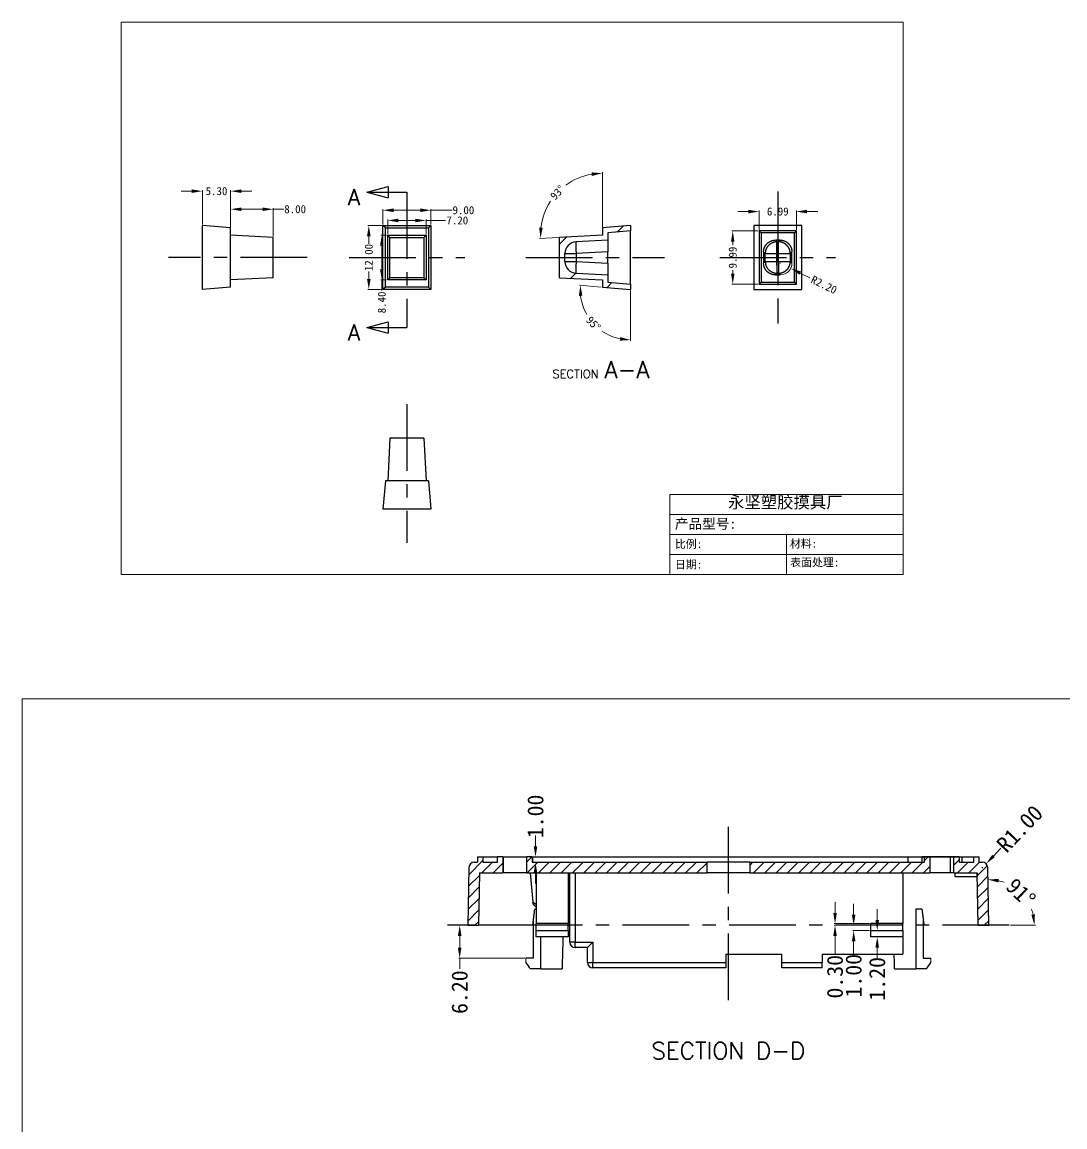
# Model space of a CAD drawing. Extents: x 31 to 995, y 307 to 726.
# Drawn here: x 151.5 to 346.9, y 518.8 to 725.8 of the extents above; entities that cross this region are included whole.
import ezdxf

# ---------------------------------------------------------------- set-up
doc = ezdxf.new("R2010")
doc.units = 0
doc.header["$LTSCALE"] = 10
doc.header["$MEASUREMENT"] = 0
doc.linetypes.add('CENTER', pattern=[2, 1.25, -0.25, 0.25, -0.25])
doc.layers.add('3', color=7, linetype='Continuous')
doc.layers.add('5', color=7, linetype='Continuous')
doc.styles.add('blockfont', font='simplex.shx', dxfattribs={"bigfont": 'bigfont'})
doc.dimstyles.get("Standard").update_dxf_attribs({"dimtxt": 0.18, "dimasz": 0.18, "dimexe": 0.18, "dimexo": 0.0625, "dimgap": 0.09, "dimtad": 0, "dimtih": 1, "dimtoh": 1, "dimdec": 4, "dimzin": 0, "dimdsep": 46, "dimtxsty": 'Standard', "dimcen": 0.09, "dimadec": 0, "dimazin": 0, "dimtfac": 1, "dimtdec": 4, "dimtofl": 0, "dimtmove": 0, "dimatfit": 3, "dimfxl": 0, "dimtolj": 1, "dimtzin": 0, "dimarcsym": 0})

# ---------------------------------------------------------------- blocks, each defined once
blk = doc.blocks.new('HATCH1')
at = {"color": 254, "linetype": 'Continuous'}
for p, q in [((239.110577, 736.997068), (240.211846, 738.097237)), ((228.323464, 734.701779), (229.696489, 736.073432)), ((230.434216, 728.32938), (231.386728, 729.280939)), ((237.200351, 726.60771), (238.124262, 727.530698))]:
    blk.add_line(p, q, dxfattribs=at)
blk = doc.blocks.new('ASSORTED_DRAFT1')
at = {"color": 13}
for p, q in [((184.701071, 714.220737, 184.701071), (188.701067, 715.292534)), ((184.701071, 714.220737, 184.701071), (188.701075, 713.14894)), ((188.701067, 715.292534), (188.701075, 713.14894))]:
    blk.add_line(p, q, dxfattribs=at)
blk = doc.blocks.new('ASSORTED_DRAFT2')
at = {"color": 13}
for p, q in [((184.701071, 750.220737, 184.701071), (188.701067, 751.292534)), ((184.701071, 750.220737, 184.701071), (188.701075, 749.14894)), ((188.701067, 751.292534), (188.701075, 749.14894))]:
    blk.add_line(p, q, dxfattribs=at)
blk = doc.blocks.new('*D23')
at = {"color": 4, "lineweight": 0}
for p, q in [((219.06, 687.93), (219.06, 690.77)), ((221.06, 690.59), (226.06, 690.59)), ((228.06, 687.93), (228.06, 690.77)), ((228.06, 690.59), (232.06, 690.59))]:
    blk.add_line(p, q, dxfattribs=at)
for points in [[(221.06, 690.93), (221.06, 690.26), (219.06, 690.59)], [(226.06, 690.93), (226.06, 690.26), (228.06, 690.59)]]:
    blk.add_solid(points, dxfattribs=at)
at = {"layer": 'Defpoints', "color": 0, "lineweight": 0}
for p in [(228.06, 690.59), (219.06, 687.73), (228.06, 687.73)]:
    blk.add_point(p, dxfattribs=at)
at = {"color": 1, "lineweight": 0, "insert": (234.15, 690.59), "char_height": 1.5, "attachment_point": 5}
blk.add_mtext('\\A1;9.00', dxfattribs=at)
blk = doc.blocks.new('*D24')
at = {"color": 4, "lineweight": 0}
for p, q in [((218.86, 687.73), (216.24, 687.73)), ((216.42, 685.73), (216.42, 684.32)), ((216.42, 677.73), (216.42, 679.14)), ((218.86, 675.73), (216.24, 675.73))]:
    blk.add_line(p, q, dxfattribs=at)
for points in [[(216.09, 685.73), (216.76, 685.73), (216.42, 687.73)], [(216.09, 677.73), (216.76, 677.73), (216.42, 675.73)]]:
    blk.add_solid(points, dxfattribs=at)
at = {"layer": 'Defpoints', "color": 0, "lineweight": 0}
for p in [(219.06, 687.73), (216.42, 675.73), (219.06, 675.73)]:
    blk.add_point(p, dxfattribs=at)
at = {"color": 1, "lineweight": 0, "insert": (216.42, 681.73), "char_height": 1.5, "attachment_point": 5, "rotation": 90}
blk.add_mtext('\\A1;12.00', dxfattribs=at)
blk = doc.blocks.new('*D25')
at = {"color": 4, "lineweight": 0}
for p, q in [((219.96, 686.13), (219.96, 688.86)), ((221.96, 688.68), (225.16, 688.68)), ((227.16, 686.13), (227.16, 688.86)), ((227.16, 688.68), (230.79, 688.68))]:
    blk.add_line(p, q, dxfattribs=at)
for points in [[(221.96, 689.01), (221.96, 688.34), (219.96, 688.68)], [(225.16, 689.01), (225.16, 688.34), (227.16, 688.68)]]:
    blk.add_solid(points, dxfattribs=at)
at = {"layer": 'Defpoints', "color": 0, "lineweight": 0}
for p in [(227.16, 688.68), (219.96, 685.93), (227.16, 685.93)]:
    blk.add_point(p, dxfattribs=at)
at = {"color": 1, "lineweight": 0, "insert": (233.01, 688.68), "char_height": 1.5, "attachment_point": 5}
blk.add_mtext('\\A1;7.20', dxfattribs=at)
blk = doc.blocks.new('*D26')
at = {"color": 4, "lineweight": 0}
for p, q in [((219.76, 685.93), (218.68, 685.93)), ((218.86, 683.93), (218.86, 679.53)), ((219.76, 677.53), (218.68, 677.53)), ((218.86, 677.53), (218.86, 675.53))]:
    blk.add_line(p, q, dxfattribs=at)
for points in [[(218.53, 683.93), (219.2, 683.93), (218.86, 685.93)], [(218.53, 679.53), (219.2, 679.53), (218.86, 677.53)]]:
    blk.add_solid(points, dxfattribs=at)
at = {"layer": 'Defpoints', "color": 0, "lineweight": 0}
for p in [(219.96, 685.93), (218.86, 677.53), (219.96, 677.53)]:
    blk.add_point(p, dxfattribs=at)
at = {"color": 1, "lineweight": 0, "insert": (218.86, 673.32), "char_height": 1.5, "attachment_point": 5, "rotation": 90}
blk.add_mtext('\\A1;8.40', dxfattribs=at)
blk = doc.blocks.new('*D27')
at = {"color": 4, "lineweight": 0}
for p, q in [((260.19, 687.47), (260.19, 697.71)), ((251.99, 685.5), (248.42, 685.31))]:
    blk.add_line(p, q, dxfattribs=at)
for start, end in [(99.8931, 126.1179), (146.8821, 173.1069)]:
    blk.add_arc((260.19, 685.93), 11.6, start, end, dxfattribs=at)
for points in [[(258.16, 697.69), (258.22, 697.02), (260.19, 697.53)], [(249.01, 687.31), (248.34, 687.33), (248.6, 685.32)]]:
    blk.add_solid(points, dxfattribs=at)
at = {"layer": 'Defpoints', "color": 0, "lineweight": 0}
for p in [(254.21, 695.87), (252.19, 685.51), (260.19, 687.27), (260.19, 685.93), (260.19, 685.93)]:
    blk.add_point(p, dxfattribs=at)
at = {"color": 1, "lineweight": 0, "insert": (251.77, 693.91), "char_height": 1.5, "attachment_point": 5, "rotation": 46.5}
blk.add_mtext('\\A1;93°', dxfattribs=at)
blk = doc.blocks.new('*D28')
at = {"color": 4, "lineweight": 0}
for p, q in [((259.99, 676.21), (255.9, 676.57)), ((265.49, 675.53), (265.49, 666.1))]:
    blk.add_line(p, q, dxfattribs=at)
for start, end in [(187.1526, 209.7185), (235.2815, 257.8474)]:
    blk.add_arc((265.49, 675.73), 9.45, start, end, dxfattribs=at)
for points in [[(255.78, 674.55), (256.45, 674.56), (256.07, 676.55)], [(263.53, 666.83), (263.46, 666.16), (265.49, 666.28)]]:
    blk.add_solid(points, dxfattribs=at)
at = {"layer": 'Defpoints', "color": 0, "lineweight": 0}
for p in [(260.19, 676.19), (265.49, 676.73), (265.49, 675.73), (265.49, 675.73), (257.04, 671.49)]:
    blk.add_point(p, dxfattribs=at)
at = {"color": 1, "lineweight": 0, "insert": (258.52, 669.35), "char_height": 1.5, "attachment_point": 5, "rotation": 312.5}
blk.add_mtext('\\A1;95°', dxfattribs=at)
blk = doc.blocks.new('*D29')
at = {"color": 4, "lineweight": 0}
for p, q in [((190.53, 687.47), (190.53, 690.96)), ((192.53, 690.78), (196.53, 690.78)), ((198.53, 685.71), (198.53, 690.96)), ((198.53, 690.78), (200.53, 690.78))]:
    blk.add_line(p, q, dxfattribs=at)
for points in [[(192.53, 691.11), (192.53, 690.45), (190.53, 690.78)], [(196.53, 691.11), (196.53, 690.45), (198.53, 690.78)]]:
    blk.add_solid(points, dxfattribs=at)
at = {"layer": 'Defpoints', "color": 0, "lineweight": 0}
for p in [(198.53, 690.78), (190.53, 687.27), (198.53, 685.51)]:
    blk.add_point(p, dxfattribs=at)
at = {"color": 1, "lineweight": 0, "insert": (202.62, 690.78), "char_height": 1.5, "attachment_point": 5}
blk.add_mtext('\\A1;8.00', dxfattribs=at)
blk = doc.blocks.new('*D30')
at = {"color": 4, "lineweight": 0}
for p, q in [((183.23, 694.17), (181.23, 694.17)), ((185.23, 687.93), (185.23, 694.35)), ((190.53, 687.47), (190.53, 694.35)), ((192.53, 694.17), (194.53, 694.17))]:
    blk.add_line(p, q, dxfattribs=at)
for points in [[(183.23, 694.5), (183.23, 693.84), (185.23, 694.17)], [(192.53, 694.5), (192.53, 693.84), (190.53, 694.17)]]:
    blk.add_solid(points, dxfattribs=at)
at = {"layer": 'Defpoints', "color": 0, "lineweight": 0}
for p in [(190.53, 694.17), (185.23, 687.73), (190.53, 687.27)]:
    blk.add_point(p, dxfattribs=at)
at = {"color": 1, "lineweight": 0, "insert": (187.88, 694.17), "char_height": 1.5, "attachment_point": 5}
blk.add_mtext('\\A1;5.30', dxfattribs=at)
blk = doc.blocks.new('*D31')
at = {"color": 4, "lineweight": 0}
for p, q in [((287.56, 690.35), (285.56, 690.35)), ((289.56, 686.93), (289.56, 690.53)), ((296.55, 686.93), (296.55, 690.53)), ((298.55, 690.35), (300.55, 690.35))]:
    blk.add_line(p, q, dxfattribs=at)
for points in [[(287.56, 690.68), (287.56, 690.01), (289.56, 690.35)], [(298.55, 690.68), (298.55, 690.01), (296.55, 690.35)]]:
    blk.add_solid(points, dxfattribs=at)
at = {"layer": 'Defpoints', "color": 0, "lineweight": 0}
for p in [(296.55, 690.35), (289.56, 686.73), (296.55, 686.73)]:
    blk.add_point(p, dxfattribs=at)
at = {"color": 1, "lineweight": 0, "insert": (293.06, 690.35), "char_height": 1.5, "attachment_point": 5}
blk.add_mtext('\\A1;6.99', dxfattribs=at)
blk = doc.blocks.new('*D32')
at = {"color": 4, "lineweight": 0}
for p, q in [((289.36, 686.73), (284.44, 686.73)), ((284.62, 684.73), (284.62, 684.07)), ((284.62, 678.73), (284.62, 679.39)), ((289.36, 676.73), (284.44, 676.73))]:
    blk.add_line(p, q, dxfattribs=at)
for points in [[(284.29, 684.73), (284.95, 684.73), (284.62, 686.73)], [(284.29, 678.73), (284.95, 678.73), (284.62, 676.73)]]:
    blk.add_solid(points, dxfattribs=at)
at = {"layer": 'Defpoints', "color": 0, "lineweight": 0}
for p in [(289.56, 686.73), (284.62, 676.73), (289.56, 676.73)]:
    blk.add_point(p, dxfattribs=at)
at = {"color": 1, "lineweight": 0, "insert": (284.62, 681.73), "char_height": 1.5, "attachment_point": 5, "rotation": 90}
blk.add_mtext('\\A1;9.99', dxfattribs=at)
blk = doc.blocks.new('*D33')
at = {"color": 4, "lineweight": 0}
for p, q in [((293.42, 680.68), (293.6, 680.68)), ((293.51, 680.59), (293.51, 680.77)), ((299.07, 677.93), (297.28, 678.82))]:
    blk.add_line(p, q, dxfattribs=at)
blk.add_solid([(297.42, 679.12), (297.13, 678.52), (295.48, 679.7)], dxfattribs=at)
at = {"layer": 'Defpoints', "color": 0, "lineweight": 0}
for p in [(293.51, 680.68), (295.48, 679.7)]:
    blk.add_point(p, dxfattribs=at)
at = {"color": 1, "lineweight": 0, "insert": (301.73, 676.62), "char_height": 1.5, "attachment_point": 5, "rotation": 333.7468}
blk.add_mtext('\\A1;R2.20', dxfattribs=at)
blk = doc.blocks.new('*D76')
at = {"color": 4, "lineweight": 0}
for p, q in [((234.8, 556.62), (233.27, 556.62)), ((233.45, 554.62), (233.45, 552.42)), ((245.63, 550.42), (233.27, 550.42)), ((233.45, 550.42), (233.45, 548.42))]:
    blk.add_line(p, q, dxfattribs=at)
for points in [[(233.12, 554.62), (233.79, 554.62), (233.45, 556.62)], [(233.12, 552.42), (233.79, 552.42), (233.45, 550.42)]]:
    blk.add_solid(points, dxfattribs=at)
at = {"layer": 'Defpoints', "color": 0, "lineweight": 0}
for p in [(235, 556.62), (233.45, 550.42), (245.83, 550.42)]:
    blk.add_point(p, dxfattribs=at)
at = {"color": 1, "lineweight": 0, "insert": (233.45, 544.08), "char_height": 3, "attachment_point": 5, "rotation": 90}
blk.add_mtext('\\A1;6.20', dxfattribs=at)
blk = doc.blocks.new('*D77')
at = {"color": 4, "lineweight": 0}
for p, q in [((303.79, 558.92), (303.79, 560.92)), ((310.28, 556.92), (303.61, 556.92)), ((310.28, 556.62), (303.61, 556.62)), ((303.79, 554.62), (303.79, 551.06))]:
    blk.add_line(p, q, dxfattribs=at)
for points in [[(303.46, 558.92), (304.13, 558.92), (303.79, 556.92)], [(303.46, 554.62), (304.13, 554.62), (303.79, 556.62)]]:
    blk.add_solid(points, dxfattribs=at)
at = {"layer": 'Defpoints', "color": 0, "lineweight": 0}
for p in [(303.79, 556.92), (310.48, 556.92), (310.48, 556.62)]:
    blk.add_point(p, dxfattribs=at)
at = {"color": 1, "lineweight": 0, "insert": (303.79, 546.97), "char_height": 3, "attachment_point": 5, "rotation": 90}
blk.add_mtext('\\A1;0.30', dxfattribs=at)
blk = doc.blocks.new('*D78')
at = {"color": 4, "lineweight": 0}
for p, q in [((307.28, 558.62), (307.28, 560.62)), ((310.28, 556.62), (307.1, 556.62)), ((310.28, 555.62), (307.1, 555.62)), ((307.28, 553.62), (307.28, 550.75))]:
    blk.add_line(p, q, dxfattribs=at)
for points in [[(306.95, 558.62), (307.62, 558.62), (307.28, 556.62)], [(306.95, 553.62), (307.62, 553.62), (307.28, 555.62)]]:
    blk.add_solid(points, dxfattribs=at)
at = {"layer": 'Defpoints', "color": 0, "lineweight": 0}
for p in [(307.28, 555.62), (310.48, 556.62), (310.48, 555.62)]:
    blk.add_point(p, dxfattribs=at)
at = {"color": 1, "lineweight": 0, "insert": (307.28, 547.16), "char_height": 3, "attachment_point": 5, "rotation": 90}
blk.add_mtext('\\A1;1.00', dxfattribs=at)
blk = doc.blocks.new('*D79')
at = {"color": 4, "lineweight": 0}
for p, q in [((311.7, 557.62), (311.7, 559.62)), ((310.68, 555.62), (311.88, 555.62)), ((310.68, 554.42), (311.88, 554.42)), ((311.7, 552.42), (311.7, 550.42))]:
    blk.add_line(p, q, dxfattribs=at)
for points in [[(311.37, 557.62), (312.04, 557.62), (311.7, 555.62)], [(311.37, 552.42), (312.04, 552.42), (311.7, 554.42)]]:
    blk.add_solid(points, dxfattribs=at)
at = {"layer": 'Defpoints', "color": 0, "lineweight": 0}
for p in [(310.48, 555.62), (311.7, 555.62), (310.48, 554.42)]:
    blk.add_point(p, dxfattribs=at)
at = {"color": 1, "lineweight": 0, "insert": (311.7, 546.58), "char_height": 3, "attachment_point": 5, "rotation": 90}
blk.add_mtext('\\A1;1.20', dxfattribs=at)
blk = doc.blocks.new('*D80')
at = {"color": 4, "lineweight": 0}
for p, q in [((247.66, 571.42), (247.66, 573.42)), ((247.35, 569.42), (247.84, 569.42)), ((247.36, 568.42), (247.84, 568.42)), ((247.66, 566.42), (247.66, 564.42))]:
    blk.add_line(p, q, dxfattribs=at)
for points in [[(247.32, 571.42), (247.99, 571.42), (247.66, 569.42)], [(247.32, 566.42), (247.99, 566.42), (247.66, 568.42)]]:
    blk.add_solid(points, dxfattribs=at)
at = {"layer": 'Defpoints', "color": 0, "lineweight": 0}
for p in [(247.15, 569.42), (247.66, 569.42), (247.16, 568.42)]:
    blk.add_point(p, dxfattribs=at)
at = {"color": 1, "lineweight": 0, "insert": (247.66, 577.01), "char_height": 3, "attachment_point": 5, "rotation": 90}
blk.add_mtext('\\A1;1.00', dxfattribs=at)
blk = doc.blocks.new('*D81')
at = {"color": 4, "lineweight": 0}
for p, q in [((334.87, 571.03), (333.49, 569.59)), ((331.32, 567.42), (331.5, 567.42)), ((331.41, 567.33), (331.41, 567.51))]:
    blk.add_line(p, q, dxfattribs=at)
blk.add_solid([(333.25, 569.82), (333.73, 569.36), (332.1, 568.14)], dxfattribs=at)
at = {"layer": 'Defpoints', "color": 0, "lineweight": 0}
for p in [(331.41, 567.42), (332.1, 568.14)]:
    blk.add_point(p, dxfattribs=at)
at = {"color": 1, "lineweight": 0, "insert": (338.4, 574.7), "char_height": 3, "attachment_point": 5, "rotation": 46.1959}
blk.add_mtext('\\A1;R1.00', dxfattribs=at)
blk = doc.blocks.new('*D82')
at = {"color": 4, "lineweight": 0}
blk.add_line((336.65, 556.62), (341.33, 556.62), dxfattribs=at)
for start, end in [(70.3143, 77.5733), (13.4267, 20.6857)]:
    blk.add_arc((332.6, 556.62), 8.55, start, end, dxfattribs=at)
for points in [[(334.41, 564.64), (334.47, 565.31), (332.45, 565.17)], [(341.25, 558.65), (340.59, 558.57), (341.15, 556.62)]]:
    blk.add_solid(points, dxfattribs=at)
at = {"layer": 'Defpoints', "color": 0, "lineweight": 0}
for p in [(332.41, 567.44), (339.98, 560.94), (231.15, 556.62), (332.6, 556.62), (336.45, 556.62)]:
    blk.add_point(p, dxfattribs=at)
at = {"color": 1, "lineweight": 0, "insert": (338.6, 562.72), "char_height": 3, "attachment_point": 5, "rotation": 315.5}
blk.add_mtext('\\A1;91°', dxfattribs=at)

msp = doc.modelspace()

# ---------------------------------------------------------------- hatches: boundary and pattern name
at = {"lineweight": 0}
h = msp.add_hatch(dxfattribs=at)
h.set_pattern_fill('ANSI31', color=1, scale=12, style=0)
h.paths.add_polyline_path([(235, 556.621), (237.001, 556.621), (237.172, 566.421), (241.55, 566.421), (241.55, 569.421), (240.55, 569.421), (240.55, 568.421), (237.8, 568.421), (237.8, 569.421), (236.8, 569.421), (236.8, 568.421), (236.189, 568.421, 0.408765), (235.189, 567.44)])
h.paths.add_polyline_path([(247.05, 568.421), (247.05, 569.421), (246.05, 569.421), (246.05, 566.421), (279.8, 566.421), (279.8, 568.421)])
h.paths.add_polyline_path([(287.8, 568.421), (287.8, 566.421), (321.55, 566.421), (321.55, 569.421), (320.55, 569.421), (320.55, 568.421)])
h = msp.add_hatch(dxfattribs=at)
h.set_pattern_fill('ANSI31', color=1, scale=12, style=0)
edge = h.paths.add_edge_path()
edge.add_line((332.6, 556.621), (332.411, 567.438))
edge.add_arc((331.412, 567.421), 1, 1, 90)
edge.add_line((331.412, 568.421), (330.8, 568.421))
edge.add_line((330.8, 568.421), (330.8, 569.421))
edge.add_line((330.8, 569.421), (329.8, 569.421))
edge.add_line((329.8, 569.421), (329.8, 568.421))
edge.add_line((329.8, 568.421), (327.05, 568.421))
edge.add_line((327.05, 568.421), (327.05, 569.421))
edge.add_line((327.05, 569.421), (326.05, 569.421))
edge.add_line((326.05, 569.421), (326.05, 566.421))
edge.add_line((326.05, 566.421), (330.429, 566.421))
edge.add_line((330.429, 566.421), (330.6, 556.621))
edge.add_line((330.6, 556.621), (332.6, 556.621))

# ---------------------------------------------------------------- linework, layer by layer
for p, q in [((170.023, 725.848), (316.561, 725.848)), ((170.023, 725.848), (170.023, 622.329)), ((316.561, 725.848), (316.561, 622.329)), ((272.832, 637.329), (316.561, 637.329)), ((272.832, 637.329), (272.832, 622.329)), ((272.832, 633.579), (316.561, 633.579)), ((272.832, 629.829), (316.561, 629.829)), ((294.696, 629.829), (294.696, 626.079)), ((272.832, 626.079), (316.561, 626.079)), ((294.696, 626.079), (294.696, 622.329)), ((316.561, 622.329), (170.023, 622.329)), ((272.832, 622.329), (316.561, 622.329)), ((245.836, 549.621), (245.826, 550.421)), ((321.774, 550.421), (321.765, 549.621))]:
    msp.add_line(p, q, dxfattribs=at)
at = {"color": 1, "linetype": 'CENTER'}
for p, q in [((216.063, 693.985), (223.563, 693.985)), ((223.563, 693.985), (223.563, 668.631)), ((293.058, 694.08), (293.058, 669.38)), ((204.878, 681.73), (178.878, 681.73)), ((212.713, 681.73), (234.413, 681.73)), ((245.835, 681.73), (271.835, 681.73)), ((282.208, 681.73), (303.908, 681.73)), ((216.063, 668.631), (223.563, 668.631)), ((223.563, 654.246), (223.563, 628.246)), ((283.8, 542.571), (283.8, 576.271)), ((336.45, 556.621), (231.15, 556.621))]:
    msp.add_line(p, q, dxfattribs=at)
at = {"linetype": 'Continuous', "lineweight": 0}
for q in [(151.451, 307.049), (590.718, 599.038)]:
    msp.add_line((151.451, 599.038), q, dxfattribs=at)
at = {"lineweight": 0}
msp.add_arc((293.513, 680.676), 2.196, 269.98511, 0.01489, dxfattribs=at)
at = {"layer": '3', "linetype": 'Continuous'}
for p, q in [((236.8, 569.421), (237.8, 569.421)), ((236.8, 569.421), (236.8, 568.421)), ((237.8, 569.421), (240.55, 569.421)), ((237.8, 569.421), (237.8, 568.421)), ((241.55, 569.421), (240.55, 569.421)), ((240.55, 568.421), (240.55, 569.421)), ((241.55, 569.421), (241.669, 569.421)), ((241.55, 569.421), (241.55, 566.421)), ((241.669, 566.421), (241.669, 569.421)), ((241.669, 569.421), (246.05, 569.421)), ((246.05, 566.421), (246.05, 569.421)), ((247.05, 569.421), (246.05, 569.421)), ((247.05, 569.421), (247.05, 568.421)), ((247.163, 569.421), (247.154, 569.421)), ((247.154, 568.421), (247.154, 569.421)), ((247.163, 568.421), (247.163, 569.421)), ((247.164, 569.421), (317.432, 569.421)), ((317.43, 569.421), (317.43, 568.421)), ((317.43, 569.421), (327.63, 569.421)), ((320.137, 568.421), (320.137, 569.421)), ((320.55, 569.421), (320.137, 569.421)), ((321.55, 569.421), (320.55, 569.421)), ((320.55, 568.421), (320.55, 569.421)), ((325.446, 569.421), (321.55, 569.421)), ((321.55, 569.421), (321.55, 566.421)), ((326.05, 569.421), (325.446, 569.421)), ((325.446, 566.421), (325.446, 569.421)), ((327.05, 569.421), (326.05, 569.421)), ((326.05, 566.421), (326.05, 569.421)), ((327.05, 569.421), (327.63, 569.421)), ((327.05, 569.421), (327.05, 568.421)), ((327.63, 569.421), (329.8, 569.421)), ((327.63, 568.421), (327.63, 569.421)), ((329.8, 569.421), (330.8, 569.421)), ((329.8, 568.421), (329.8, 569.421)), ((330.8, 568.421), (330.8, 569.421)), ((235.189, 567.438), (235, 556.621)), ((236.189, 568.421), (236.8, 568.421)), ((237.8, 568.421), (240.55, 568.421)), ((247.05, 568.421), (279.8, 568.421)), ((287.8, 568.421), (279.8, 568.421)), ((279.8, 566.421), (279.8, 568.421)), ((287.8, 568.421), (320.55, 568.421)), ((287.8, 568.421), (287.8, 566.421)), ((327.05, 568.421), (329.8, 568.421)), ((330.8, 568.421), (331.412, 568.421)), ((332.6, 556.621), (332.411, 567.438)), ((237.172, 566.421), (237.001, 556.621)), ((237.172, 566.421), (241.55, 566.421)), ((241.669, 566.421), (241.55, 566.421)), ((246.163, 566.421), (241.669, 566.421)), ((246.05, 566.421), (279.8, 566.421)), ((246.675, 566.421), (247.157, 560.919)), ((247.8, 566.421), (247.8, 556.921)), ((253.8, 566.421), (253.8, 556.921)), ((254.1, 553.421), (254.1, 566.421)), ((255.1, 566.421), (255.1, 553.421)), ((287.8, 566.421), (279.8, 566.421)), ((287.8, 566.421), (321.55, 566.421)), ((316.483, 566.421), (316.483, 556.921)), ((325.446, 566.421), (321.55, 566.421)), ((326.05, 566.421), (325.446, 566.421)), ((326.05, 566.421), (330.429, 566.421)), ((326.3, 565.721), (326.3, 566.421)), ((326.3, 565.721), (330.398, 565.721)), ((330.6, 556.621), (330.429, 566.421)), ((247.8, 559.621), (247.525, 559.621)), ((247.652, 560.144), (247.8, 560.058)), ((247.652, 560.144), (247.652, 560.144)), ((247.8, 560.058), (247.8, 560.058)), ((320.075, 559.621), (318.909, 559.621)), ((253.8, 556.921), (247.8, 556.921)), ((247.8, 555.621), (247.8, 556.921)), ((253.8, 555.621), (253.8, 556.921)), ((316.483, 556.921), (310.483, 556.921)), ((310.483, 555.621), (310.483, 556.921)), ((316.483, 555.621), (316.483, 556.921)), ((235, 556.621), (237.001, 556.621)), ((247.155, 556.621), (237.001, 556.621)), ((247.8, 554.421), (247.8, 555.621)), ((247.8, 555.621), (253.8, 555.621)), ((253.8, 556.594), (254.1, 556.421)), ((253.8, 555.621), (253.8, 554.421)), ((254.1, 556.421), (254.1, 556.421)), ((310.483, 555.621), (316.483, 555.621)), ((310.483, 554.421), (310.483, 555.621)), ((316.483, 555.621), (316.483, 554.421)), ((330.6, 556.621), (332.6, 556.621)), ((253.8, 554.421), (247.8, 554.421)), ((255.1, 553.421), (254.1, 553.421)), ((255.1, 552.421), (255.1, 553.421)), ((255.1, 553.421), (258.4, 553.421)), ((257.4, 552.421), (258.4, 553.421)), ((258.4, 553.421), (258.4, 549.621)), ((316.483, 554.421), (310.483, 554.421)), ((316.483, 554.421), (316.483, 551.221)), ((257.4, 552.421), (255.1, 552.421)), ((257.4, 549.621), (257.4, 552.421)), ((283.3, 551.221), (293.8, 551.221)), ((283.3, 551.221), (283.3, 549.621)), ((293.8, 549.621), (293.8, 551.221)), ((301.4, 551.221), (316.483, 551.221)), ((301.4, 551.221), (301.4, 549.621)), ((247.267, 550.421), (245.826, 550.421)), ((257.4, 549.621), (258.4, 549.621)), ((258.4, 548.621), (258.4, 549.621)), ((258.4, 549.621), (283.3, 549.621)), ((283.3, 548.621), (258.4, 548.621)), ((283.3, 549.621), (283.3, 548.621)), ((293.8, 548.621), (293.8, 549.621)), ((293.8, 549.621), (301.4, 549.621)), ((301.4, 548.621), (293.8, 548.621)), ((301.4, 548.621), (301.4, 549.621)), ((320.333, 550.421), (321.774, 550.421)), ((248.683, 548.421), (246.699, 548.421)), ((248.683, 548.421), (252.649, 548.421)), ((314.951, 548.421), (318.918, 548.421)), ((320.901, 548.421), (318.918, 548.421))]:
    msp.add_line(p, q, dxfattribs=at)
for points in [[(247.155, 556.621, 0), (247.162, 556.681, 0), (247.17, 556.741, 0), (247.177, 556.801, 0), (247.184, 556.861, 0), (247.192, 556.921, 0), (247.199, 556.981, 0), (247.207, 557.041, 0), (247.214, 557.101, 0), (247.221, 557.161, 0), (247.229, 557.221, 0), (247.236, 557.281, 0), (247.243, 557.341, 0), (247.251, 557.401, 0), (247.258, 557.461, 0), (247.266, 557.521, 0), (247.273, 557.581, 0), (247.28, 557.641, 0), (247.288, 557.701, 0), (247.295, 557.761, 0), (247.303, 557.821, 0), (247.31, 557.881, 0), (247.317, 557.941, 0), (247.325, 558.001, 0), (247.332, 558.061, 0), (247.34, 558.121, 0), (247.347, 558.181, 0), (247.354, 558.241, 0), (247.362, 558.301, 0), (247.369, 558.361, 0), (247.377, 558.421, 0), (247.384, 558.481, 0), (247.392, 558.541, 0), (247.399, 558.601, 0), (247.406, 558.661, 0), (247.414, 558.721, 0), (247.421, 558.781, 0), (247.429, 558.841, 0), (247.436, 558.901, 0), (247.444, 558.961, 0), (247.451, 559.021, 0), (247.458, 559.081, 0), (247.466, 559.141, 0), (247.473, 559.201, 0), (247.481, 559.261, 0), (247.488, 559.321, 0), (247.496, 559.381, 0), (247.503, 559.441, 0), (247.511, 559.501, 0), (247.518, 559.561, 0)], [(320.075, 559.621, 0), (320.082, 559.561, 0), (320.09, 559.501, 0), (320.097, 559.441, 0), (320.105, 559.381, 0), (320.112, 559.321, 0), (320.12, 559.261, 0), (320.127, 559.201, 0), (320.135, 559.141, 0), (320.142, 559.081, 0), (320.149, 559.021, 0), (320.157, 558.961, 0), (320.164, 558.901, 0), (320.172, 558.841, 0), (320.179, 558.781, 0), (320.187, 558.721, 0), (320.194, 558.661, 0), (320.201, 558.601, 0), (320.209, 558.541, 0), (320.216, 558.481, 0), (320.224, 558.421, 0), (320.231, 558.361, 0), (320.239, 558.301, 0), (320.246, 558.241, 0), (320.253, 558.181, 0), (320.261, 558.121, 0), (320.268, 558.061, 0), (320.276, 558.001, 0), (320.283, 557.941, 0), (320.29, 557.881, 0), (320.298, 557.821, 0), (320.305, 557.761, 0), (320.313, 557.701, 0), (320.32, 557.641, 0), (320.327, 557.581, 0), (320.335, 557.521, 0), (320.342, 557.461, 0), (320.35, 557.401, 0), (320.357, 557.341, 0), (320.364, 557.281, 0), (320.372, 557.221, 0), (320.379, 557.161, 0), (320.387, 557.101, 0), (320.394, 557.041, 0), (320.401, 556.981, 0), (320.409, 556.921, 0), (320.416, 556.861, 0), (320.423, 556.801, 0), (320.431, 556.741, 0), (320.438, 556.681, 0)]]:
    msp.add_polyline3d(points, dxfattribs=at)
for centre, start, end in [((236.189, 567.421), 90, 179), ((331.412, 567.421), 1, 90), ((255.1, 553.421), 180, 270), ((258.4, 549.621), 180, 270)]:
    msp.add_arc(centre, 1, start, end, dxfattribs=at)
at = {"layer": '3', "linetype": 'Continuous', "extrusion": (0, 0, -1)}
msp.add_arc((-248.152, 561.01), 1, 300, 354.78621, dxfattribs=at)
at = {"layer": '3', "linetype": 'Continuous'}
for points, knots in [([(330.411, 566.421), (330.414, 566.236), (330.415, 566.055), (330.411, 565.797), (330.406, 565.721), (330.398, 565.721)], [0, 0, 0, 0, 0.5001885, 0.5001885, 1, 1, 1, 1]), ([(247.156, 560.922), (247.169, 560.915), (247.178, 560.911), (247.21, 560.894), (247.243, 560.876), (247.373, 560.807), (247.502, 560.738), (247.714, 560.625), (247.756, 560.603), (247.8, 560.58)], [0, 0, 0, 0, 0.06150782, 0.06150782, 0.12407397, 0.12407397, 0.24920626, 0.24920626, 0.27811313, 0.27811313, 0.27811313, 0.27811313])]:
    msp.add_open_spline(points, degree=3, knots=knots, dxfattribs=at)
for points in [[(247.8, 560.58), (247.798, 560.58), (247.797, 560.581), (247.795, 560.582)], [(318.909, 559.621), (318.912, 555.888), (318.915, 552.154), (318.918, 548.421)], [(247.267, 550.421), (247.269, 552.806), (247.271, 555.191), (247.273, 557.576)], [(254.1, 557.232), (254, 557.286), (253.9, 557.339), (253.8, 557.392)], [(253.8, 557.392), (253.9, 557.339), (254, 557.286), (254.1, 557.232)], [(253.8, 557.392), (253.9, 557.339), (254, 557.286), (254.1, 557.232)], [(320.328, 557.576), (320.329, 555.191), (320.331, 552.806), (320.333, 550.421)], [(248.683, 548.421), (248.684, 550.421), (248.686, 552.421), (248.687, 554.421)], [(252.802, 554.421), (252.751, 552.421), (252.7, 550.421), (252.649, 548.421)], [(314.951, 548.421), (314.928, 549.354), (314.904, 550.288), (314.88, 551.221)], [(245.836, 549.621), (246.123, 549.221), (246.411, 548.821), (246.699, 548.421)], [(320.901, 548.421), (321.189, 548.821), (321.477, 549.221), (321.765, 549.621)]]:
    msp.add_open_spline(points, degree=3, dxfattribs=at)
at = {"layer": '5', "linetype": 'Continuous'}
for p, q in [((190.528, 687.267), (185.228, 687.73)), ((185.228, 675.73), (185.228, 687.73)), ((219.063, 675.73), (219.063, 687.73)), ((219.527, 687.267), (219.063, 687.73)), ((219.063, 687.73), (228.063, 687.73)), ((227.599, 687.267), (228.063, 687.73)), ((228.063, 687.73), (228.063, 675.73)), ((265.485, 687.73), (260.185, 687.267)), ((265.485, 687.73), (265.485, 686.727)), ((297.558, 687.73), (288.558, 687.73)), ((288.558, 687.73), (288.558, 675.73)), ((297.558, 675.73), (297.558, 687.73)), ((190.528, 676.194), (190.528, 687.267)), ((198.528, 685.511), (190.528, 685.93)), ((198.528, 677.95), (198.528, 685.511)), ((219.527, 687.267), (227.599, 687.267)), ((219.527, 676.194), (219.527, 687.267)), ((219.963, 685.93), (227.163, 685.93)), ((219.963, 677.53), (219.963, 685.93)), ((220.382, 685.511), (219.963, 685.93)), ((220.382, 685.511), (226.744, 685.511)), ((220.382, 677.95), (220.382, 685.511)), ((226.744, 685.511), (227.163, 685.93)), ((226.744, 685.511), (226.744, 677.95)), ((227.163, 685.93), (227.163, 677.53)), ((227.599, 687.267), (227.599, 676.194)), ((260.185, 685.93), (252.185, 685.511)), ((252.185, 677.95), (252.185, 685.511)), ((260.185, 687.267), (260.185, 685.93)), ((265.485, 686.727), (261.185, 686.35)), ((261.185, 686.35), (261.185, 684.982)), ((265.485, 676.734), (265.485, 686.727)), ((296.555, 686.727), (289.562, 686.727)), ((289.562, 686.727), (289.562, 676.734)), ((289.938, 686.35), (289.562, 686.727)), ((296.178, 686.35), (289.938, 686.35)), ((289.938, 686.35), (289.938, 677.111)), ((296.178, 686.35), (296.555, 686.727)), ((296.178, 677.111), (296.178, 686.35)), ((296.555, 676.734), (296.555, 686.727)), ((261.185, 684.982), (255.27, 684.672)), ((261.185, 684.982), (261.185, 682.785)), ((292.604, 684.982), (292.914, 684.672)), ((293.512, 684.982), (292.604, 684.982)), ((292.914, 684.672), (293.202, 684.672)), ((292.914, 680.275), (292.914, 684.672)), ((292.914, 683.186), (292.914, 678.789)), ((293.202, 684.672), (293.512, 684.982)), ((293.202, 682.475), (293.202, 684.672)), ((253.185, 680.986), (253.185, 682.475)), ((253.185, 682.475), (255.27, 682.475)), ((261.185, 682.785), (255.27, 682.475)), ((255.27, 682.475), (255.27, 680.986)), ((261.185, 680.676), (261.185, 682.785)), ((290.407, 682.785), (290.407, 680.676)), ((290.717, 682.475), (290.407, 682.785)), ((290.717, 680.986), (290.717, 682.475)), ((290.717, 682.475), (292.914, 682.475)), ((292.914, 682.475), (292.914, 680.986)), ((293.202, 682.475), (292.914, 682.475)), ((293.202, 680.986), (293.202, 682.475)), ((293.202, 682.475), (295.399, 682.475)), ((295.709, 682.785), (295.399, 682.475)), ((295.399, 682.475), (295.399, 680.986)), ((295.709, 680.676), (295.709, 682.785)), ((253.185, 680.986), (255.27, 680.986)), ((255.27, 680.986), (261.185, 680.676)), ((261.185, 680.676), (261.185, 678.479)), ((290.407, 680.676), (290.717, 680.986)), ((290.717, 680.986), (292.914, 680.986)), ((292.914, 680.986), (293.202, 680.986)), ((293.202, 680.986), (295.399, 680.986)), ((293.202, 680.986), (293.202, 678.789)), ((295.399, 680.986), (295.709, 680.676)), ((198.528, 677.95), (190.528, 677.53)), ((220.382, 677.95), (219.963, 677.53)), ((227.163, 677.53), (219.963, 677.53)), ((226.744, 677.95), (220.382, 677.95)), ((226.744, 677.95), (227.163, 677.53)), ((252.185, 677.95), (260.185, 677.53)), ((255.27, 678.789), (261.185, 678.479)), ((260.185, 677.53), (260.185, 676.194)), ((261.185, 678.479), (261.185, 677.111)), ((261.185, 677.111), (265.485, 676.734)), ((289.938, 677.111), (289.562, 676.734)), ((289.938, 677.111), (296.178, 677.111)), ((292.914, 678.789), (292.604, 678.479)), ((292.604, 678.479), (293.512, 678.479)), ((293.202, 678.789), (292.914, 678.789)), ((293.512, 678.479), (293.202, 678.789)), ((296.178, 677.111), (296.555, 676.734)), ((190.528, 676.194), (185.228, 675.73)), ((219.527, 676.194), (219.063, 675.73)), ((228.063, 675.73), (219.063, 675.73)), ((227.599, 676.194), (219.527, 676.194)), ((227.599, 676.194), (228.063, 675.73)), ((260.185, 676.194), (265.485, 675.73)), ((265.485, 676.734), (265.485, 675.73)), ((288.558, 675.73), (297.558, 675.73)), ((289.562, 676.734), (296.555, 676.734)), ((220.382, 647.896), (219.963, 639.896)), ((226.744, 647.896), (220.382, 647.896)), ((226.744, 647.896), (227.163, 639.896)), ((219.527, 639.896), (219.063, 634.596)), ((227.599, 639.896), (219.527, 639.896)), ((227.599, 639.896), (228.063, 634.596)), ((228.063, 634.596), (219.063, 634.596))]:
    msp.add_line(p, q, dxfattribs=at)
for points in [[(255.27, 684.672, 0), (255.267, 684.67, 0), (255.263, 684.667, 0), (255.26, 684.661, 0), (255.257, 684.654, 0), (255.254, 684.644, 0), (255.251, 684.632, 0), (255.248, 684.617, 0), (255.245, 684.601, 0), (255.243, 684.583, 0), (255.241, 684.563, 0), (255.238, 684.54, 0), (255.236, 684.516, 0), (255.234, 684.489, 0), (255.232, 684.461, 0), (255.231, 684.43, 0), (255.229, 684.398, 0), (255.228, 684.364, 0), (255.227, 684.327, 0), (255.226, 684.29, 0), (255.225, 684.25, 0), (255.224, 684.208, 0), (255.224, 684.165, 0), (255.223, 684.12, 0), (255.223, 684.074, 0), (255.223, 684.026, 0), (255.223, 683.976, 0), (255.223, 683.925, 0), (255.224, 683.873, 0), (255.224, 683.819, 0), (255.225, 683.764, 0), (255.226, 683.708, 0), (255.227, 683.65, 0), (255.228, 683.591, 0), (255.229, 683.531, 0), (255.231, 683.47, 0), (255.232, 683.408, 0), (255.234, 683.346, 0), (255.236, 683.282, 0), (255.238, 683.218, 0), (255.241, 683.152, 0), (255.243, 683.086, 0), (255.245, 683.02, 0), (255.248, 682.953, 0), (255.251, 682.886, 0), (255.254, 682.818, 0), (255.257, 682.749, 0), (255.26, 682.681, 0), (255.263, 682.612, 0), (255.267, 682.543, 0)], [(290.407, 682.785, 0), (290.408, 682.854, 0), (290.412, 682.923, 0), (290.417, 682.991, 0), (290.425, 683.06, 0), (290.434, 683.129, 0), (290.446, 683.197, 0), (290.46, 683.264, 0), (290.476, 683.331, 0), (290.495, 683.398, 0), (290.515, 683.464, 0), (290.537, 683.529, 0), (290.562, 683.594, 0), (290.588, 683.658, 0), (290.616, 683.72, 0), (290.647, 683.782, 0), (290.679, 683.843, 0), (290.713, 683.903, 0), (290.749, 683.962, 0), (290.787, 684.02, 0), (290.827, 684.076, 0), (290.868, 684.132, 0), (290.911, 684.185, 0), (290.956, 684.238, 0), (291.002, 684.289, 0), (291.051, 684.338, 0), (291.1, 684.386, 0), (291.151, 684.433, 0), (291.204, 684.478, 0), (291.257, 684.521, 0), (291.313, 684.562, 0), (291.369, 684.602, 0), (291.427, 684.64, 0), (291.486, 684.676, 0), (291.546, 684.71, 0), (291.606, 684.742, 0), (291.668, 684.773, 0), (291.731, 684.801, 0), (291.795, 684.827, 0), (291.86, 684.852, 0), (291.925, 684.874, 0), (291.991, 684.894, 0), (292.058, 684.913, 0), (292.125, 684.929, 0), (292.192, 684.943, 0), (292.26, 684.955, 0), (292.329, 684.964, 0), (292.397, 684.972, 0), (292.466, 684.977, 0), (292.535, 684.98, 0)], [(292.914, 684.672, 0), (292.845, 684.67, 0), (292.777, 684.667, 0), (292.708, 684.661, 0), (292.639, 684.654, 0), (292.571, 684.644, 0), (292.503, 684.632, 0), (292.436, 684.617, 0), (292.369, 684.601, 0), (292.302, 684.583, 0), (292.237, 684.563, 0), (292.171, 684.54, 0), (292.107, 684.516, 0), (292.043, 684.489, 0), (291.98, 684.461, 0), (291.919, 684.43, 0), (291.858, 684.398, 0), (291.798, 684.364, 0), (291.739, 684.327, 0), (291.681, 684.29, 0), (291.625, 684.25, 0), (291.57, 684.208, 0), (291.516, 684.165, 0), (291.464, 684.12, 0), (291.413, 684.074, 0), (291.363, 684.026, 0), (291.315, 683.976, 0), (291.269, 683.925, 0), (291.224, 683.873, 0), (291.181, 683.819, 0), (291.139, 683.764, 0), (291.099, 683.708, 0), (291.061, 683.65, 0), (291.025, 683.591, 0), (290.991, 683.531, 0), (290.959, 683.47, 0), (290.928, 683.408, 0), (290.9, 683.346, 0), (290.873, 683.282, 0), (290.849, 683.218, 0), (290.826, 683.152, 0), (290.806, 683.086, 0), (290.788, 683.02, 0), (290.771, 682.953, 0), (290.757, 682.886, 0), (290.745, 682.818, 0), (290.735, 682.749, 0), (290.728, 682.681, 0), (290.722, 682.612, 0), (290.719, 682.543, 0)], [(295.399, 682.475, 0), (295.398, 682.543, 0), (295.395, 682.612, 0), (295.389, 682.681, 0), (295.381, 682.749, 0), (295.372, 682.818, 0), (295.36, 682.886, 0), (295.345, 682.953, 0), (295.329, 683.02, 0), (295.311, 683.086, 0), (295.29, 683.152, 0), (295.268, 683.218, 0), (295.244, 683.282, 0), (295.217, 683.346, 0), (295.189, 683.408, 0), (295.158, 683.47, 0), (295.126, 683.531, 0), (295.091, 683.591, 0), (295.055, 683.65, 0), (295.017, 683.708, 0), (294.978, 683.764, 0), (294.936, 683.819, 0), (294.893, 683.873, 0), (294.848, 683.925, 0), (294.802, 683.976, 0), (294.754, 684.026, 0), (294.704, 684.074, 0), (294.653, 684.12, 0), (294.601, 684.165, 0), (294.547, 684.208, 0), (294.492, 684.25, 0), (294.435, 684.29, 0), (294.378, 684.327, 0), (294.319, 684.364, 0), (294.259, 684.398, 0), (294.198, 684.43, 0), (294.136, 684.461, 0), (294.074, 684.489, 0), (294.01, 684.516, 0), (293.945, 684.54, 0), (293.88, 684.563, 0), (293.814, 684.583, 0), (293.748, 684.601, 0), (293.681, 684.617, 0), (293.613, 684.632, 0), (293.546, 684.644, 0), (293.477, 684.654, 0), (293.409, 684.661, 0), (293.34, 684.667, 0), (293.271, 684.67, 0)], [(293.512, 684.982, 0), (293.582, 684.98, 0), (293.651, 684.977, 0), (293.719, 684.972, 0), (293.788, 684.964, 0), (293.856, 684.955, 0), (293.924, 684.943, 0), (293.992, 684.929, 0), (294.059, 684.913, 0), (294.126, 684.894, 0), (294.192, 684.874, 0), (294.257, 684.852, 0), (294.322, 684.827, 0), (294.385, 684.801, 0), (294.448, 684.773, 0), (294.51, 684.742, 0), (294.571, 684.71, 0), (294.631, 684.676, 0), (294.69, 684.64, 0), (294.748, 684.602, 0), (294.804, 684.562, 0), (294.859, 684.521, 0), (294.913, 684.478, 0), (294.966, 684.433, 0), (295.017, 684.386, 0), (295.066, 684.338, 0), (295.114, 684.289, 0), (295.161, 684.238, 0), (295.206, 684.185, 0), (295.249, 684.132, 0), (295.29, 684.076, 0), (295.33, 684.02, 0), (295.368, 683.962, 0), (295.404, 683.903, 0), (295.438, 683.843, 0), (295.47, 683.782, 0), (295.501, 683.72, 0), (295.529, 683.658, 0), (295.555, 683.594, 0), (295.58, 683.529, 0), (295.602, 683.464, 0), (295.622, 683.398, 0), (295.64, 683.331, 0), (295.657, 683.264, 0), (295.671, 683.197, 0), (295.682, 683.129, 0), (295.692, 683.06, 0), (295.7, 682.991, 0), (295.705, 682.923, 0), (295.708, 682.854, 0)], [(255.27, 680.986, 0), (255.267, 680.918, 0), (255.263, 680.849, 0), (255.26, 680.78, 0), (255.257, 680.712, 0), (255.254, 680.643, 0), (255.251, 680.575, 0), (255.248, 680.508, 0), (255.245, 680.441, 0), (255.243, 680.375, 0), (255.241, 680.309, 0), (255.238, 680.243, 0), (255.236, 680.179, 0), (255.234, 680.115, 0), (255.232, 680.053, 0), (255.231, 679.991, 0), (255.229, 679.93, 0), (255.228, 679.87, 0), (255.227, 679.811, 0), (255.226, 679.753, 0), (255.225, 679.697, 0), (255.224, 679.642, 0), (255.224, 679.588, 0), (255.223, 679.536, 0), (255.223, 679.485, 0), (255.223, 679.435, 0), (255.223, 679.387, 0), (255.223, 679.341, 0), (255.224, 679.296, 0), (255.224, 679.253, 0), (255.225, 679.211, 0), (255.226, 679.171, 0), (255.227, 679.134, 0), (255.228, 679.097, 0), (255.229, 679.063, 0), (255.231, 679.031, 0), (255.232, 679, 0), (255.234, 678.972, 0), (255.236, 678.945, 0), (255.238, 678.921, 0), (255.241, 678.898, 0), (255.243, 678.878, 0), (255.245, 678.86, 0), (255.248, 678.843, 0), (255.251, 678.829, 0), (255.254, 678.817, 0), (255.257, 678.807, 0), (255.26, 678.8, 0), (255.263, 678.794, 0), (255.267, 678.791, 0)], [(292.604, 678.479, 0), (292.535, 678.481, 0), (292.466, 678.484, 0), (292.397, 678.489, 0), (292.329, 678.497, 0), (292.26, 678.506, 0), (292.192, 678.518, 0), (292.125, 678.532, 0), (292.058, 678.548, 0), (291.991, 678.567, 0), (291.925, 678.587, 0), (291.86, 678.609, 0), (291.795, 678.634, 0), (291.731, 678.66, 0), (291.668, 678.688, 0), (291.606, 678.719, 0), (291.546, 678.751, 0), (291.486, 678.785, 0), (291.427, 678.821, 0), (291.369, 678.859, 0), (291.313, 678.899, 0), (291.257, 678.94, 0), (291.204, 678.983, 0), (291.151, 679.028, 0), (291.1, 679.075, 0), (291.051, 679.123, 0), (291.002, 679.172, 0), (290.956, 679.223, 0), (290.911, 679.276, 0), (290.868, 679.329, 0), (290.827, 679.385, 0), (290.787, 679.441, 0), (290.749, 679.499, 0), (290.713, 679.558, 0), (290.679, 679.618, 0), (290.647, 679.679, 0), (290.616, 679.741, 0), (290.588, 679.803, 0), (290.562, 679.867, 0), (290.537, 679.932, 0), (290.515, 679.997, 0), (290.495, 680.063, 0), (290.476, 680.13, 0), (290.46, 680.197, 0), (290.446, 680.264, 0), (290.434, 680.332, 0), (290.425, 680.401, 0), (290.417, 680.47, 0), (290.412, 680.538, 0), (290.408, 680.607, 0)], [(290.717, 680.986, 0), (290.719, 680.918, 0), (290.722, 680.849, 0), (290.728, 680.78, 0), (290.735, 680.712, 0), (290.745, 680.643, 0), (290.757, 680.575, 0), (290.771, 680.508, 0), (290.788, 680.441, 0), (290.806, 680.375, 0), (290.826, 680.309, 0), (290.849, 680.243, 0), (290.873, 680.179, 0), (290.9, 680.115, 0), (290.928, 680.053, 0), (290.959, 679.991, 0), (290.991, 679.93, 0), (291.025, 679.87, 0), (291.061, 679.811, 0), (291.099, 679.753, 0), (291.139, 679.697, 0), (291.181, 679.642, 0), (291.224, 679.588, 0), (291.269, 679.536, 0), (291.315, 679.485, 0), (291.363, 679.435, 0), (291.413, 679.387, 0), (291.464, 679.341, 0), (291.516, 679.296, 0), (291.57, 679.253, 0), (291.625, 679.211, 0), (291.681, 679.171, 0), (291.739, 679.134, 0), (291.798, 679.097, 0), (291.858, 679.063, 0), (291.919, 679.031, 0), (291.98, 679, 0), (292.043, 678.972, 0), (292.107, 678.945, 0), (292.171, 678.921, 0), (292.237, 678.898, 0), (292.302, 678.878, 0), (292.369, 678.86, 0), (292.436, 678.843, 0), (292.503, 678.829, 0), (292.571, 678.817, 0), (292.639, 678.807, 0), (292.708, 678.8, 0), (292.777, 678.794, 0), (292.845, 678.791, 0)], [(293.202, 678.789, 0), (293.271, 678.791, 0), (293.34, 678.794, 0), (293.409, 678.8, 0), (293.477, 678.807, 0), (293.546, 678.817, 0), (293.613, 678.829, 0), (293.681, 678.843, 0), (293.748, 678.86, 0), (293.814, 678.878, 0), (293.88, 678.898, 0), (293.945, 678.921, 0), (294.01, 678.945, 0), (294.074, 678.972, 0), (294.136, 679, 0), (294.198, 679.031, 0), (294.259, 679.063, 0), (294.319, 679.097, 0), (294.378, 679.134, 0), (294.435, 679.171, 0), (294.492, 679.211, 0), (294.547, 679.253, 0), (294.601, 679.296, 0), (294.653, 679.341, 0), (294.704, 679.387, 0), (294.754, 679.435, 0), (294.802, 679.485, 0), (294.848, 679.536, 0), (294.893, 679.588, 0), (294.936, 679.642, 0), (294.978, 679.697, 0), (295.017, 679.753, 0), (295.055, 679.811, 0), (295.091, 679.87, 0), (295.126, 679.93, 0), (295.158, 679.991, 0), (295.189, 680.053, 0), (295.217, 680.115, 0), (295.244, 680.179, 0), (295.268, 680.243, 0), (295.29, 680.309, 0), (295.311, 680.375, 0), (295.329, 680.441, 0), (295.345, 680.508, 0), (295.36, 680.575, 0), (295.372, 680.643, 0), (295.381, 680.712, 0), (295.389, 680.78, 0), (295.395, 680.849, 0), (295.398, 680.918, 0)]]:
    msp.add_polyline3d(points, dxfattribs=at)
for centre, start, end in [((255.385, 682.475), 93, 180), ((255.385, 680.986), 180, 267)]:
    msp.add_arc(centre, 2.2, start, end, dxfattribs=at)

# ---------------------------------------------------------------- block references
at = {"color": 1, "linetype": 'CENTER'}
for name, p in [('ASSORTED_DRAFT2', (31.362, -56.236)), ('ASSORTED_DRAFT1', (31.362, -45.589))]:
    msp.add_blockref(name, p, dxfattribs=at)
at = {"layer": '5', "linetype": 'Continuous'}
msp.add_blockref('HATCH1', (23.862, -50.49), dxfattribs=at)

# ---------------------------------------------------------------- texts
at = {"color": 1, "linetype": 'CENTER', "line_spacing_factor": 0.903614, "style": 'blockfont'}
for s, insert, char_height, attachment_point in [('\\W01.000;A', (212.519, 691.516), 3, 7), ('\\W01.000;A', (212.519, 666.163), 3, 7), ('\\W01.000;SECTION \\H3.17;A-A\\H3.17;', (259.917, 659.124), 1.5875, 8), ('\\W01.000;SECTION \\H3.17;D-D\\H3.17;', (283.8, 531.521), 3.175, 8)]:
    msp.add_mtext(s, dxfattribs=dict(at, insert=insert, char_height=char_height, attachment_point=attachment_point))
at = {"lineweight": 0, "attachment_point": 1}
for s, insert, char_height, width in [('{\\f宋体|b0|i0|c134|p54;永坚塑胶摸具厂}', (283.736, 637.01), 2.25, 42.94856), ('{\\f宋体|b0|i0|c134|p54;产品型号:}', (273.772, 632.782), 1.875, 42.78911), ('{\\f宋体|b0|i0|c134|p54;比例:}', (273.788, 628.793), 1.5, 21.86453), ('{\\f宋体|b0|i0|c134|p54;材料:}', (295.334, 628.873), 1.5, 21.86453), ('{\\f宋体|b0|i0|c134|p54;表面处理:}', (295.386, 625.374), 1.5, 21.17471), ('{\\f宋体|b0|i0|c134|p54;日期:}', (273.788, 624.963), 1.5, 21.86453)]:
    msp.add_mtext(s, dxfattribs=dict(at, insert=insert, char_height=char_height, width=width))

# ---------------------------------------------------------------- dimensions: what is measured, and where the dimension line sits
at = {"lineweight": 0}
for base, line1, line2, override, picture, middle in [((254.212, 695.871), ((260.185, 687.267), (260.185, 685.93)), ((260.185, 685.93), (252.185, 685.511)), {"dimtxt": 1.5, "dimasz": 2, "dimexo": 0.2, "dimtih": 0, "dimtoh": 0, "dimdec": 2, "dimdsep": 0, "dimclrd": 4, "dimclre": 4, "dimclrt": 1, "dimtdec": 2, "dimlwd": 0, "dimlwe": 0}, '*D27', (251.773, 693.914)), ((257.043, 671.491), ((265.485, 676.734), (265.485, 675.73)), ((260.185, 676.194), (265.485, 675.73)), {"dimtxt": 1.5, "dimasz": 2, "dimexo": 0.2, "dimtih": 0, "dimtoh": 0, "dimdec": 2, "dimdsep": 0, "dimclrd": 4, "dimclre": 4, "dimclrt": 1, "dimtdec": 2, "dimlwd": 0, "dimlwe": 0}, '*D28', (258.52, 669.348)), ((339.983, 560.941), ((332.6, 556.621), (332.411, 567.438)), ((336.45, 556.621), (231.15, 556.621)), {"dimtxt": 3, "dimasz": 2, "dimexo": 0.2, "dimtih": 0, "dimtoh": 0, "dimdec": 2, "dimdsep": 0, "dimclrd": 4, "dimclre": 4, "dimclrt": 1, "dimtdec": 2, "dimlwd": 0, "dimlwe": 0}, '*D82', (338.596, 562.722))]:
    dim = msp.add_angular_dim_2l(base=base, line1=line1, line2=line2, dimstyle='Standard', override=override, dxfattribs=at)
    dim.commit()
    dim.dimension.update_dxf_attribs({"geometry": picture, "text_midpoint": middle})
for base, p1, p2, picture, middle in [((190.528, 694.17), (185.228, 687.73), (190.528, 687.267), '*D30', (187.878, 694.17)), ((198.528, 690.779), (190.528, 687.267), (198.528, 685.511), '*D29', (202.618, 690.779)), ((296.555, 690.345), (289.562, 686.727), (296.555, 686.727), '*D31', (293.058, 690.345))]:
    dim = msp.add_linear_dim(base=base, p1=p1, p2=p2, dimstyle='Standard', override={"dimtxt": 1.5, "dimasz": 2, "dimexo": 0.2, "dimtih": 0, "dimtoh": 0, "dimdec": 2, "dimdsep": 0, "dimclrd": 4, "dimclre": 4, "dimclrt": 1, "dimtdec": 2, "dimlwd": 0, "dimlwe": 0}, dxfattribs=at)
    dim.commit()
    dim.dimension.update_dxf_attribs({"geometry": picture, "text_midpoint": middle})
for base, p1, p2, picture, middle in [((228.063, 690.595), (219.063, 687.73), (228.063, 687.73), '*D23', (234.153, 690.595)), ((227.163, 688.676), (219.963, 685.93), (227.163, 685.93), '*D25', (233.005, 688.676))]:
    dim = msp.add_linear_dim(base=base, p1=p1, p2=p2, dimstyle='Standard', override={"dimtxt": 1.5, "dimasz": 2, "dimexo": 0.2, "dimtih": 0, "dimtoh": 0, "dimdec": 2, "dimdsep": 0, "dimclrd": 4, "dimclre": 4, "dimclrt": 1, "dimtdec": 2, "dimlwd": 0, "dimlwe": 0}, dxfattribs=at)
    dim.commit()
    dim.dimension.update_dxf_attribs({"geometry": picture, "text_midpoint": middle, "dimtype": 160})
for base, p1, p2, override, picture, middle in [((216.425, 675.73), (219.063, 687.73), (219.063, 675.73), {"dimtxt": 1.5, "dimasz": 2, "dimexo": 0.2, "dimtih": 0, "dimtoh": 0, "dimdec": 2, "dimdsep": 0, "dimclrd": 4, "dimclre": 4, "dimclrt": 1, "dimtdec": 2, "dimlwd": 0, "dimlwe": 0}, '*D24', (216.425, 681.73)), ((218.863, 677.53), (219.963, 685.93), (219.963, 677.53), {"dimtxt": 1.5, "dimasz": 2, "dimexo": 0.2, "dimtih": 0, "dimtoh": 0, "dimdec": 2, "dimdsep": 0, "dimclrd": 4, "dimclre": 4, "dimclrt": 1, "dimtdec": 2, "dimlwd": 0, "dimlwe": 0}, '*D26', (218.863, 673.315)), ((303.794, 556.921), (310.483, 556.621), (310.483, 556.921), {"dimtxt": 3, "dimasz": 2, "dimexo": 0.2, "dimtih": 0, "dimtoh": 0, "dimdec": 2, "dimdsep": 0, "dimclrd": 4, "dimclre": 4, "dimclrt": 1, "dimadec": 8, "dimtdec": 2, "dimlwd": 0, "dimlwe": 0}, '*D77', (303.794, 546.972)), ((307.282, 555.621), (310.483, 556.621), (310.483, 555.621), {"dimtxt": 3, "dimasz": 2, "dimexo": 0.2, "dimtih": 0, "dimtoh": 0, "dimdec": 2, "dimdsep": 0, "dimclrd": 4, "dimclre": 4, "dimclrt": 1, "dimadec": 8, "dimtdec": 2, "dimlwd": 0, "dimlwe": 0}, '*D78', (307.282, 547.159)), ((311.705, 555.621), (310.483, 554.421), (310.483, 555.621), {"dimtxt": 3, "dimasz": 2, "dimexo": 0.2, "dimtih": 0, "dimtoh": 0, "dimdec": 2, "dimdsep": 0, "dimclrd": 4, "dimclre": 4, "dimclrt": 1, "dimadec": 8, "dimtdec": 2, "dimlwd": 0, "dimlwe": 0}, '*D79', (311.705, 546.581))]:
    dim = msp.add_linear_dim(base=base, p1=p1, p2=p2, angle=90, dimstyle='Standard', override=override, dxfattribs=at)
    dim.commit()
    dim.dimension.update_dxf_attribs({"geometry": picture, "text_midpoint": middle, "dimtype": 160})
for base, p1, p2, override, picture, middle in [((284.619, 676.734), (289.562, 686.727), (289.562, 676.734), {"dimtxt": 1.5, "dimasz": 2, "dimexo": 0.2, "dimtih": 0, "dimtoh": 0, "dimdec": 2, "dimdsep": 0, "dimclrd": 4, "dimclre": 4, "dimclrt": 1, "dimtdec": 2, "dimlwd": 0, "dimlwe": 0}, '*D32', (284.619, 681.73)), ((247.658, 569.421), (247.163, 568.421), (247.154, 569.421), {"dimtxt": 3, "dimasz": 2, "dimexo": 0.2, "dimtih": 0, "dimtoh": 0, "dimdec": 2, "dimdsep": 0, "dimclrd": 4, "dimclre": 4, "dimclrt": 1, "dimadec": 8, "dimtdec": 2, "dimlwd": 0, "dimlwe": 0}, '*D80', (247.658, 577.011)), ((233.453, 550.421), (235, 556.621), (245.826, 550.421), {"dimtxt": 3, "dimasz": 2, "dimexo": 0.2, "dimtih": 0, "dimtoh": 0, "dimdec": 2, "dimdsep": 0, "dimclrd": 4, "dimclre": 4, "dimclrt": 1, "dimadec": 8, "dimtdec": 2, "dimlwd": 0, "dimlwe": 0}, '*D76', (233.453, 544.081))]:
    dim = msp.add_linear_dim(base=base, p1=p1, p2=p2, angle=90, dimstyle='Standard', override=override, dxfattribs=at)
    dim.commit()
    dim.dimension.update_dxf_attribs({"geometry": picture, "text_midpoint": middle})
for center, mpoint, override, picture, middle in [((293.513, 680.676), (295.483, 679.704), {"dimtxt": 1.5, "dimasz": 2, "dimexo": 0.2, "dimtih": 0, "dimtoh": 0, "dimdec": 2, "dimdsep": 0, "dimclrd": 4, "dimclre": 4, "dimclrt": 1, "dimtdec": 2, "dimlwd": 0, "dimlwe": 0}, '*D33', (301.729, 676.623)), ((331.412, 567.421), (332.104, 568.143), {"dimtxt": 3, "dimasz": 2, "dimexo": 0.2, "dimtih": 0, "dimtoh": 0, "dimdec": 2, "dimdsep": 0, "dimclrd": 4, "dimclre": 4, "dimclrt": 1, "dimadec": 8, "dimtdec": 2, "dimlwd": 0, "dimlwe": 0}, '*D81', (338.396, 574.703))]:
    dim = msp.add_radius_dim(center=center, mpoint=mpoint, dimstyle='Standard', override=override, dxfattribs=at)
    dim.commit()
    dim.dimension.update_dxf_attribs({"geometry": picture, "text_midpoint": middle})

doc.saveas('drawing.dxf')
